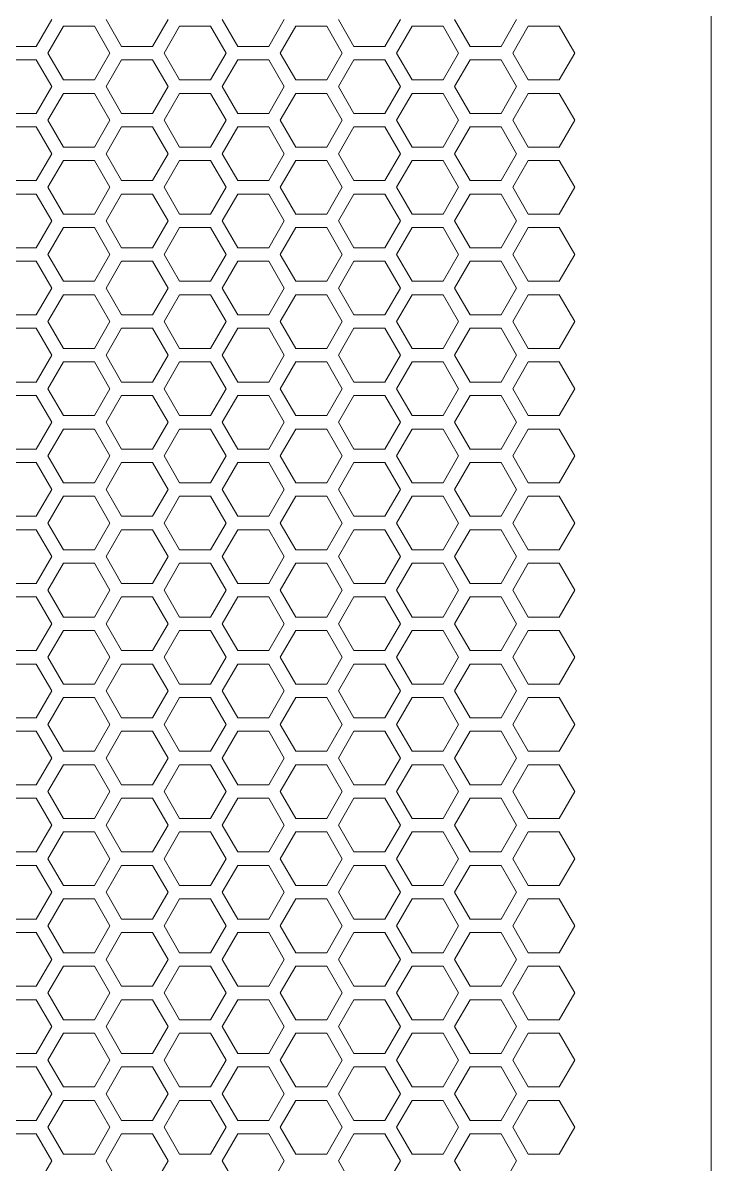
# Model space of a CAD drawing. Header units: millimetres. Extents: x 0 to 60, y -18 to 180.
# Drawn here: x 44.61 to 60, y 58.03 to 83.53 of the extents above; entities that cross this region are included whole.
import ezdxf

# ---------------------------------------------------------------- set-up
doc = ezdxf.new("R2010")
doc.units = ezdxf.units.MM
doc.layers.add('Visible (ANSI)', color=7, linetype='Continuous', lineweight=50)

msp = doc.modelspace()

# ---------------------------------------------------------------- linework, layer by layer
at = {"color": 0, "linetype": 'ByBlock', "lineweight": 5}
for p, q in [((60, 0), (60, 179.016)), ((60, 179), (60, 0)), ((60, 178.692), (60, 9.835)), ((60, 178.692), (60, 9.835)), ((60, 178.692), (60, 9.354)), ((60, 0), (60, 166.735))]:
    msp.add_line(p, q, dxfattribs=at)
at = {"lineweight": 5}
for p, q in [((60, 0), (60, 179)), ((60, 0), (60, 177.712)), ((60, 162), (60, 0))]:
    msp.add_line(p, q, dxfattribs=at)
at = {"color": 0, "lineweight": 5}
for p, q in [((44.912, 83.008), (45.258, 83.608)), ((45.518, 83.458), (45.171, 82.858)), ((46.211, 83.458), (45.518, 83.458)), ((46.557, 82.858), (46.211, 83.458)), ((46.47, 83.608), (46.817, 83.008)), ((47.51, 83.008), (47.856, 83.608)), ((48.116, 83.458), (47.769, 82.858)), ((48.809, 83.458), (48.116, 83.458)), ((49.155, 82.858), (48.809, 83.458)), ((49.068, 83.608), (49.415, 83.008)), ((50.108, 83.008), (50.454, 83.608)), ((50.714, 83.458), (50.367, 82.858)), ((51.407, 83.458), (50.714, 83.458)), ((51.753, 82.858), (51.407, 83.458)), ((51.666, 83.608), (52.013, 83.008)), ((52.706, 83.008), (53.052, 83.608)), ((53.312, 83.458), (52.965, 82.858)), ((54.005, 83.458), (53.312, 83.458)), ((54.351, 82.858), (54.005, 83.458)), ((54.264, 83.608), (54.611, 83.008)), ((55.304, 83.008), (55.65, 83.608)), ((55.91, 83.458), (55.563, 82.858)), ((56.603, 83.458), (55.91, 83.458)), ((56.949, 82.858), (56.603, 83.458)), ((44.219, 83.008), (44.912, 83.008)), ((46.817, 83.008), (47.51, 83.008)), ((49.415, 83.008), (50.108, 83.008)), ((52.013, 83.008), (52.706, 83.008)), ((54.611, 83.008), (55.304, 83.008)), ((44.912, 82.708), (44.219, 82.708)), ((45.258, 82.108), (44.912, 82.708)), ((45.171, 82.858), (45.518, 82.258)), ((46.211, 82.258), (46.557, 82.858)), ((46.817, 82.708), (46.47, 82.108)), ((47.51, 82.708), (46.817, 82.708)), ((47.856, 82.108), (47.51, 82.708)), ((47.769, 82.858), (48.116, 82.258)), ((48.809, 82.258), (49.155, 82.858)), ((49.415, 82.708), (49.068, 82.108)), ((50.108, 82.708), (49.415, 82.708)), ((50.454, 82.108), (50.108, 82.708)), ((50.367, 82.858), (50.714, 82.258)), ((51.407, 82.258), (51.753, 82.858)), ((52.013, 82.708), (51.666, 82.108)), ((52.706, 82.708), (52.013, 82.708)), ((53.052, 82.108), (52.706, 82.708)), ((52.965, 82.858), (53.312, 82.258)), ((54.005, 82.258), (54.351, 82.858)), ((54.611, 82.708), (54.264, 82.108)), ((55.304, 82.708), (54.611, 82.708)), ((55.65, 82.108), (55.304, 82.708)), ((55.563, 82.858), (55.91, 82.258)), ((56.603, 82.258), (56.949, 82.858)), ((45.518, 82.258), (46.211, 82.258)), ((48.116, 82.258), (48.809, 82.258)), ((50.714, 82.258), (51.407, 82.258)), ((53.312, 82.258), (54.005, 82.258)), ((55.91, 82.258), (56.603, 82.258)), ((44.912, 81.508), (45.258, 82.108)), ((45.518, 81.958), (45.171, 81.358)), ((46.211, 81.958), (45.518, 81.958)), ((46.557, 81.358), (46.211, 81.958)), ((46.47, 82.108), (46.817, 81.508)), ((47.51, 81.508), (47.856, 82.108)), ((48.116, 81.958), (47.769, 81.358)), ((48.809, 81.958), (48.116, 81.958)), ((49.155, 81.358), (48.809, 81.958)), ((49.068, 82.108), (49.415, 81.508)), ((50.108, 81.508), (50.454, 82.108)), ((50.714, 81.958), (50.367, 81.358)), ((51.407, 81.958), (50.714, 81.958)), ((51.753, 81.358), (51.407, 81.958)), ((51.666, 82.108), (52.013, 81.508)), ((52.706, 81.508), (53.052, 82.108)), ((53.312, 81.958), (52.965, 81.358)), ((54.005, 81.958), (53.312, 81.958)), ((54.351, 81.358), (54.005, 81.958)), ((54.264, 82.108), (54.611, 81.508)), ((55.304, 81.508), (55.65, 82.108)), ((55.91, 81.958), (55.563, 81.358)), ((56.603, 81.958), (55.91, 81.958)), ((56.949, 81.358), (56.603, 81.958)), ((44.219, 81.508), (44.912, 81.508)), ((45.171, 81.358), (45.518, 80.758)), ((46.211, 80.758), (46.557, 81.358)), ((46.817, 81.508), (47.51, 81.508)), ((47.769, 81.358), (48.116, 80.758)), ((48.809, 80.758), (49.155, 81.358)), ((49.415, 81.508), (50.108, 81.508)), ((50.367, 81.358), (50.714, 80.758)), ((51.407, 80.758), (51.753, 81.358)), ((52.013, 81.508), (52.706, 81.508)), ((52.965, 81.358), (53.312, 80.758)), ((54.005, 80.758), (54.351, 81.358)), ((54.611, 81.508), (55.304, 81.508)), ((55.563, 81.358), (55.91, 80.758)), ((56.603, 80.758), (56.949, 81.358)), ((44.912, 81.208), (44.219, 81.208)), ((45.258, 80.608), (44.912, 81.208)), ((46.817, 81.208), (46.47, 80.608)), ((47.51, 81.208), (46.817, 81.208)), ((47.856, 80.608), (47.51, 81.208)), ((49.415, 81.208), (49.068, 80.608)), ((50.108, 81.208), (49.415, 81.208)), ((50.454, 80.608), (50.108, 81.208)), ((52.013, 81.208), (51.666, 80.608)), ((52.706, 81.208), (52.013, 81.208)), ((53.052, 80.608), (52.706, 81.208)), ((54.611, 81.208), (54.264, 80.608)), ((55.304, 81.208), (54.611, 81.208)), ((55.65, 80.608), (55.304, 81.208)), ((44.912, 80.008), (45.258, 80.608)), ((45.518, 80.758), (46.211, 80.758)), ((46.47, 80.608), (46.817, 80.008)), ((47.51, 80.008), (47.856, 80.608)), ((48.116, 80.758), (48.809, 80.758)), ((49.068, 80.608), (49.415, 80.008)), ((50.108, 80.008), (50.454, 80.608)), ((50.714, 80.758), (51.407, 80.758)), ((51.666, 80.608), (52.013, 80.008)), ((52.706, 80.008), (53.052, 80.608)), ((53.312, 80.758), (54.005, 80.758)), ((54.264, 80.608), (54.611, 80.008)), ((55.304, 80.008), (55.65, 80.608)), ((55.91, 80.758), (56.603, 80.758)), ((45.518, 80.458), (45.171, 79.858)), ((46.211, 80.458), (45.518, 80.458)), ((46.557, 79.858), (46.211, 80.458)), ((48.116, 80.458), (47.769, 79.858)), ((48.809, 80.458), (48.116, 80.458)), ((49.155, 79.858), (48.809, 80.458)), ((50.714, 80.458), (50.367, 79.858)), ((51.407, 80.458), (50.714, 80.458)), ((51.753, 79.858), (51.407, 80.458)), ((53.312, 80.458), (52.965, 79.858)), ((54.005, 80.458), (53.312, 80.458)), ((54.351, 79.858), (54.005, 80.458)), ((55.91, 80.458), (55.563, 79.858)), ((56.603, 80.458), (55.91, 80.458)), ((56.949, 79.858), (56.603, 80.458)), ((44.219, 80.008), (44.912, 80.008)), ((45.171, 79.858), (45.518, 79.258)), ((46.211, 79.258), (46.557, 79.858)), ((46.817, 80.008), (47.51, 80.008)), ((47.769, 79.858), (48.116, 79.258)), ((48.809, 79.258), (49.155, 79.858)), ((49.415, 80.008), (50.108, 80.008)), ((50.367, 79.858), (50.714, 79.258)), ((51.407, 79.258), (51.753, 79.858)), ((52.013, 80.008), (52.706, 80.008)), ((52.965, 79.858), (53.312, 79.258)), ((54.005, 79.258), (54.351, 79.858)), ((54.611, 80.008), (55.304, 80.008)), ((55.563, 79.858), (55.91, 79.258)), ((56.603, 79.258), (56.949, 79.858)), ((44.912, 79.708), (44.219, 79.708)), ((45.258, 79.108), (44.912, 79.708)), ((46.817, 79.708), (46.47, 79.108)), ((47.51, 79.708), (46.817, 79.708)), ((47.856, 79.108), (47.51, 79.708)), ((49.415, 79.708), (49.068, 79.108)), ((50.108, 79.708), (49.415, 79.708)), ((50.454, 79.108), (50.108, 79.708)), ((52.013, 79.708), (51.666, 79.108)), ((52.706, 79.708), (52.013, 79.708)), ((53.052, 79.108), (52.706, 79.708)), ((54.611, 79.708), (54.264, 79.108)), ((55.304, 79.708), (54.611, 79.708)), ((55.65, 79.108), (55.304, 79.708)), ((44.912, 78.508), (45.258, 79.108)), ((45.518, 79.258), (46.211, 79.258)), ((46.47, 79.108), (46.817, 78.508)), ((47.51, 78.508), (47.856, 79.108)), ((48.116, 79.258), (48.809, 79.258)), ((49.068, 79.108), (49.415, 78.508)), ((50.108, 78.508), (50.454, 79.108)), ((50.714, 79.258), (51.407, 79.258)), ((51.666, 79.108), (52.013, 78.508)), ((52.706, 78.508), (53.052, 79.108)), ((53.312, 79.258), (54.005, 79.258)), ((54.264, 79.108), (54.611, 78.508)), ((55.304, 78.508), (55.65, 79.108)), ((55.91, 79.258), (56.603, 79.258)), ((45.518, 78.958), (45.171, 78.358)), ((46.211, 78.958), (45.518, 78.958)), ((46.557, 78.358), (46.211, 78.958)), ((48.116, 78.958), (47.769, 78.358)), ((48.809, 78.958), (48.116, 78.958)), ((49.155, 78.358), (48.809, 78.958)), ((50.714, 78.958), (50.367, 78.358)), ((51.407, 78.958), (50.714, 78.958)), ((51.753, 78.358), (51.407, 78.958)), ((53.312, 78.958), (52.965, 78.358)), ((54.005, 78.958), (53.312, 78.958)), ((54.351, 78.358), (54.005, 78.958)), ((55.91, 78.958), (55.563, 78.358)), ((56.603, 78.958), (55.91, 78.958)), ((56.949, 78.358), (56.603, 78.958)), ((44.219, 78.508), (44.912, 78.508)), ((45.171, 78.358), (45.518, 77.758)), ((46.211, 77.758), (46.557, 78.358)), ((46.817, 78.508), (47.51, 78.508)), ((47.769, 78.358), (48.116, 77.758)), ((48.809, 77.758), (49.155, 78.358)), ((49.415, 78.508), (50.108, 78.508)), ((50.367, 78.358), (50.714, 77.758)), ((51.407, 77.758), (51.753, 78.358)), ((52.013, 78.508), (52.706, 78.508)), ((52.965, 78.358), (53.312, 77.758)), ((54.005, 77.758), (54.351, 78.358)), ((54.611, 78.508), (55.304, 78.508)), ((55.563, 78.358), (55.91, 77.758)), ((56.603, 77.758), (56.949, 78.358)), ((44.912, 78.208), (44.219, 78.208)), ((45.258, 77.608), (44.912, 78.208)), ((46.817, 78.208), (46.47, 77.608)), ((47.51, 78.208), (46.817, 78.208)), ((47.856, 77.608), (47.51, 78.208)), ((49.415, 78.208), (49.068, 77.608)), ((50.108, 78.208), (49.415, 78.208)), ((50.454, 77.608), (50.108, 78.208)), ((52.013, 78.208), (51.666, 77.608)), ((52.706, 78.208), (52.013, 78.208)), ((53.052, 77.608), (52.706, 78.208)), ((54.611, 78.208), (54.264, 77.608)), ((55.304, 78.208), (54.611, 78.208)), ((55.65, 77.608), (55.304, 78.208)), ((44.912, 77.008), (45.258, 77.608)), ((45.518, 77.758), (46.211, 77.758)), ((46.47, 77.608), (46.817, 77.008)), ((47.51, 77.008), (47.856, 77.608)), ((48.116, 77.758), (48.809, 77.758)), ((49.068, 77.608), (49.415, 77.008)), ((50.108, 77.008), (50.454, 77.608)), ((50.714, 77.758), (51.407, 77.758)), ((51.666, 77.608), (52.013, 77.008)), ((52.706, 77.008), (53.052, 77.608)), ((53.312, 77.758), (54.005, 77.758)), ((54.264, 77.608), (54.611, 77.008)), ((55.304, 77.008), (55.65, 77.608)), ((55.91, 77.758), (56.603, 77.758)), ((45.518, 77.458), (45.171, 76.858)), ((46.211, 77.458), (45.518, 77.458)), ((46.557, 76.858), (46.211, 77.458)), ((48.116, 77.458), (47.769, 76.858)), ((48.809, 77.458), (48.116, 77.458)), ((49.155, 76.858), (48.809, 77.458)), ((50.714, 77.458), (50.367, 76.858)), ((51.407, 77.458), (50.714, 77.458)), ((51.753, 76.858), (51.407, 77.458)), ((53.312, 77.458), (52.965, 76.858)), ((54.005, 77.458), (53.312, 77.458)), ((54.351, 76.858), (54.005, 77.458)), ((55.91, 77.458), (55.563, 76.858)), ((56.603, 77.458), (55.91, 77.458)), ((56.949, 76.858), (56.603, 77.458)), ((44.219, 77.008), (44.912, 77.008)), ((45.171, 76.858), (45.518, 76.258)), ((46.211, 76.258), (46.557, 76.858)), ((46.817, 77.008), (47.51, 77.008)), ((47.769, 76.858), (48.116, 76.258)), ((48.809, 76.258), (49.155, 76.858)), ((49.415, 77.008), (50.108, 77.008)), ((50.367, 76.858), (50.714, 76.258)), ((51.407, 76.258), (51.753, 76.858)), ((52.013, 77.008), (52.706, 77.008)), ((52.965, 76.858), (53.312, 76.258)), ((54.005, 76.258), (54.351, 76.858)), ((54.611, 77.008), (55.304, 77.008)), ((55.563, 76.858), (55.91, 76.258)), ((56.603, 76.258), (56.949, 76.858)), ((44.912, 76.708), (44.219, 76.708)), ((45.258, 76.108), (44.912, 76.708)), ((46.817, 76.708), (46.47, 76.108)), ((47.51, 76.708), (46.817, 76.708)), ((47.856, 76.108), (47.51, 76.708)), ((49.415, 76.708), (49.068, 76.108)), ((50.108, 76.708), (49.415, 76.708)), ((50.454, 76.108), (50.108, 76.708)), ((52.013, 76.708), (51.666, 76.108)), ((52.706, 76.708), (52.013, 76.708)), ((53.052, 76.108), (52.706, 76.708)), ((54.611, 76.708), (54.264, 76.108)), ((55.304, 76.708), (54.611, 76.708)), ((55.65, 76.108), (55.304, 76.708)), ((45.518, 76.258), (46.211, 76.258)), ((48.116, 76.258), (48.809, 76.258)), ((50.714, 76.258), (51.407, 76.258)), ((53.312, 76.258), (54.005, 76.258)), ((55.91, 76.258), (56.603, 76.258)), ((44.912, 75.508), (45.258, 76.108)), ((46.47, 76.108), (46.817, 75.508)), ((47.51, 75.508), (47.856, 76.108)), ((49.068, 76.108), (49.415, 75.508)), ((50.108, 75.508), (50.454, 76.108)), ((51.666, 76.108), (52.013, 75.508)), ((52.706, 75.508), (53.052, 76.108)), ((54.264, 76.108), (54.611, 75.508)), ((55.304, 75.508), (55.65, 76.108)), ((45.518, 75.958), (45.171, 75.358)), ((46.211, 75.958), (45.518, 75.958)), ((46.557, 75.358), (46.211, 75.958)), ((48.116, 75.958), (47.769, 75.358)), ((48.809, 75.958), (48.116, 75.958)), ((49.155, 75.358), (48.809, 75.958)), ((50.714, 75.958), (50.367, 75.358)), ((51.407, 75.958), (50.714, 75.958)), ((51.753, 75.358), (51.407, 75.958)), ((53.312, 75.958), (52.965, 75.358)), ((54.005, 75.958), (53.312, 75.958)), ((54.351, 75.358), (54.005, 75.958)), ((55.91, 75.958), (55.563, 75.358)), ((56.603, 75.958), (55.91, 75.958)), ((56.949, 75.358), (56.603, 75.958)), ((44.219, 75.508), (44.912, 75.508)), ((46.817, 75.508), (47.51, 75.508)), ((49.415, 75.508), (50.108, 75.508)), ((52.013, 75.508), (52.706, 75.508)), ((54.611, 75.508), (55.304, 75.508)), ((45.171, 75.358), (45.518, 74.758)), ((46.211, 74.758), (46.557, 75.358)), ((47.769, 75.358), (48.116, 74.758)), ((48.809, 74.758), (49.155, 75.358)), ((50.367, 75.358), (50.714, 74.758)), ((51.407, 74.758), (51.753, 75.358)), ((52.965, 75.358), (53.312, 74.758)), ((54.005, 74.758), (54.351, 75.358)), ((55.563, 75.358), (55.91, 74.758)), ((56.603, 74.758), (56.949, 75.358)), ((44.912, 75.208), (44.219, 75.208)), ((45.258, 74.608), (44.912, 75.208)), ((46.817, 75.208), (46.47, 74.608)), ((47.51, 75.208), (46.817, 75.208)), ((47.856, 74.608), (47.51, 75.208)), ((49.415, 75.208), (49.068, 74.608)), ((50.108, 75.208), (49.415, 75.208)), ((50.454, 74.608), (50.108, 75.208)), ((52.013, 75.208), (51.666, 74.608)), ((52.706, 75.208), (52.013, 75.208)), ((53.052, 74.608), (52.706, 75.208)), ((54.611, 75.208), (54.264, 74.608)), ((55.304, 75.208), (54.611, 75.208)), ((55.65, 74.608), (55.304, 75.208)), ((45.518, 74.758), (46.211, 74.758)), ((48.116, 74.758), (48.809, 74.758)), ((50.714, 74.758), (51.407, 74.758)), ((53.312, 74.758), (54.005, 74.758)), ((55.91, 74.758), (56.603, 74.758)), ((44.912, 74.008), (45.258, 74.608)), ((46.47, 74.608), (46.817, 74.008)), ((47.51, 74.008), (47.856, 74.608)), ((49.068, 74.608), (49.415, 74.008)), ((50.108, 74.008), (50.454, 74.608)), ((51.666, 74.608), (52.013, 74.008)), ((52.706, 74.008), (53.052, 74.608)), ((54.264, 74.608), (54.611, 74.008)), ((55.304, 74.008), (55.65, 74.608)), ((45.518, 74.458), (45.171, 73.858)), ((46.211, 74.458), (45.518, 74.458)), ((46.557, 73.858), (46.211, 74.458)), ((48.116, 74.458), (47.769, 73.858)), ((48.809, 74.458), (48.116, 74.458)), ((49.155, 73.858), (48.809, 74.458)), ((50.714, 74.458), (50.367, 73.858)), ((51.407, 74.458), (50.714, 74.458)), ((51.753, 73.858), (51.407, 74.458)), ((53.312, 74.458), (52.965, 73.858)), ((54.005, 74.458), (53.312, 74.458)), ((54.351, 73.858), (54.005, 74.458)), ((55.91, 74.458), (55.563, 73.858)), ((56.603, 74.458), (55.91, 74.458)), ((56.949, 73.858), (56.603, 74.458)), ((44.219, 74.008), (44.912, 74.008)), ((46.817, 74.008), (47.51, 74.008)), ((49.415, 74.008), (50.108, 74.008)), ((52.013, 74.008), (52.706, 74.008)), ((54.611, 74.008), (55.304, 74.008)), ((44.912, 73.708), (44.219, 73.708)), ((45.258, 73.108), (44.912, 73.708)), ((45.171, 73.858), (45.518, 73.258)), ((46.211, 73.258), (46.557, 73.858)), ((46.817, 73.708), (46.47, 73.108)), ((47.51, 73.708), (46.817, 73.708)), ((47.856, 73.108), (47.51, 73.708)), ((47.769, 73.858), (48.116, 73.258)), ((48.809, 73.258), (49.155, 73.858)), ((49.415, 73.708), (49.068, 73.108)), ((50.108, 73.708), (49.415, 73.708)), ((50.454, 73.108), (50.108, 73.708)), ((50.367, 73.858), (50.714, 73.258)), ((51.407, 73.258), (51.753, 73.858)), ((52.013, 73.708), (51.666, 73.108)), ((52.706, 73.708), (52.013, 73.708)), ((53.052, 73.108), (52.706, 73.708)), ((52.965, 73.858), (53.312, 73.258)), ((54.005, 73.258), (54.351, 73.858)), ((54.611, 73.708), (54.264, 73.108)), ((55.304, 73.708), (54.611, 73.708)), ((55.65, 73.108), (55.304, 73.708)), ((55.563, 73.858), (55.91, 73.258)), ((56.603, 73.258), (56.949, 73.858)), ((45.518, 73.258), (46.211, 73.258)), ((48.116, 73.258), (48.809, 73.258)), ((50.714, 73.258), (51.407, 73.258)), ((53.312, 73.258), (54.005, 73.258)), ((55.91, 73.258), (56.603, 73.258)), ((44.912, 72.508), (45.258, 73.108)), ((45.518, 72.958), (45.171, 72.358)), ((46.211, 72.958), (45.518, 72.958)), ((46.557, 72.358), (46.211, 72.958)), ((46.47, 73.108), (46.817, 72.508)), ((47.51, 72.508), (47.856, 73.108)), ((48.116, 72.958), (47.769, 72.358)), ((48.809, 72.958), (48.116, 72.958)), ((49.155, 72.358), (48.809, 72.958)), ((49.068, 73.108), (49.415, 72.508)), ((50.108, 72.508), (50.454, 73.108)), ((50.714, 72.958), (50.367, 72.358)), ((51.407, 72.958), (50.714, 72.958)), ((51.753, 72.358), (51.407, 72.958)), ((51.666, 73.108), (52.013, 72.508)), ((52.706, 72.508), (53.052, 73.108)), ((53.312, 72.958), (52.965, 72.358)), ((54.005, 72.958), (53.312, 72.958)), ((54.351, 72.358), (54.005, 72.958)), ((54.264, 73.108), (54.611, 72.508)), ((55.304, 72.508), (55.65, 73.108)), ((55.91, 72.958), (55.563, 72.358)), ((56.603, 72.958), (55.91, 72.958)), ((56.949, 72.358), (56.603, 72.958)), ((44.219, 72.508), (44.912, 72.508)), ((46.817, 72.508), (47.51, 72.508)), ((49.415, 72.508), (50.108, 72.508)), ((52.013, 72.508), (52.706, 72.508)), ((54.611, 72.508), (55.304, 72.508)), ((44.912, 72.208), (44.219, 72.208)), ((45.258, 71.608), (44.912, 72.208)), ((45.171, 72.358), (45.518, 71.758)), ((46.211, 71.758), (46.557, 72.358)), ((46.817, 72.208), (46.47, 71.608)), ((47.51, 72.208), (46.817, 72.208)), ((47.856, 71.608), (47.51, 72.208)), ((47.769, 72.358), (48.116, 71.758)), ((48.809, 71.758), (49.155, 72.358)), ((49.415, 72.208), (49.068, 71.608)), ((50.108, 72.208), (49.415, 72.208)), ((50.454, 71.608), (50.108, 72.208)), ((50.367, 72.358), (50.714, 71.758)), ((51.407, 71.758), (51.753, 72.358)), ((52.013, 72.208), (51.666, 71.608)), ((52.706, 72.208), (52.013, 72.208)), ((53.052, 71.608), (52.706, 72.208)), ((52.965, 72.358), (53.312, 71.758)), ((54.005, 71.758), (54.351, 72.358)), ((54.611, 72.208), (54.264, 71.608)), ((55.304, 72.208), (54.611, 72.208)), ((55.65, 71.608), (55.304, 72.208)), ((55.563, 72.358), (55.91, 71.758)), ((56.603, 71.758), (56.949, 72.358)), ((45.518, 71.758), (46.211, 71.758)), ((48.116, 71.758), (48.809, 71.758)), ((50.714, 71.758), (51.407, 71.758)), ((53.312, 71.758), (54.005, 71.758)), ((55.91, 71.758), (56.603, 71.758)), ((44.912, 71.008), (45.258, 71.608)), ((45.518, 71.458), (45.171, 70.858)), ((46.211, 71.458), (45.518, 71.458)), ((46.557, 70.858), (46.211, 71.458)), ((46.47, 71.608), (46.817, 71.008)), ((47.51, 71.008), (47.856, 71.608)), ((48.116, 71.458), (47.769, 70.858)), ((48.809, 71.458), (48.116, 71.458)), ((49.155, 70.858), (48.809, 71.458)), ((49.068, 71.608), (49.415, 71.008)), ((50.108, 71.008), (50.454, 71.608)), ((50.714, 71.458), (50.367, 70.858)), ((51.407, 71.458), (50.714, 71.458)), ((51.753, 70.858), (51.407, 71.458)), ((51.666, 71.608), (52.013, 71.008)), ((52.706, 71.008), (53.052, 71.608)), ((53.312, 71.458), (52.965, 70.858)), ((54.005, 71.458), (53.312, 71.458)), ((54.351, 70.858), (54.005, 71.458)), ((54.264, 71.608), (54.611, 71.008)), ((55.304, 71.008), (55.65, 71.608)), ((55.91, 71.458), (55.563, 70.858)), ((56.603, 71.458), (55.91, 71.458)), ((56.949, 70.858), (56.603, 71.458)), ((44.219, 71.008), (44.912, 71.008)), ((46.817, 71.008), (47.51, 71.008)), ((49.415, 71.008), (50.108, 71.008)), ((52.013, 71.008), (52.706, 71.008)), ((54.611, 71.008), (55.304, 71.008)), ((44.912, 70.708), (44.219, 70.708)), ((45.258, 70.108), (44.912, 70.708)), ((45.171, 70.858), (45.518, 70.258)), ((46.211, 70.258), (46.557, 70.858)), ((46.817, 70.708), (46.47, 70.108)), ((47.51, 70.708), (46.817, 70.708)), ((47.856, 70.108), (47.51, 70.708)), ((47.769, 70.858), (48.116, 70.258)), ((48.809, 70.258), (49.155, 70.858)), ((49.415, 70.708), (49.068, 70.108)), ((50.108, 70.708), (49.415, 70.708)), ((50.454, 70.108), (50.108, 70.708)), ((50.367, 70.858), (50.714, 70.258)), ((51.407, 70.258), (51.753, 70.858)), ((52.013, 70.708), (51.666, 70.108)), ((52.706, 70.708), (52.013, 70.708)), ((53.052, 70.108), (52.706, 70.708)), ((52.965, 70.858), (53.312, 70.258)), ((54.005, 70.258), (54.351, 70.858)), ((54.611, 70.708), (54.264, 70.108)), ((55.304, 70.708), (54.611, 70.708)), ((55.65, 70.108), (55.304, 70.708)), ((55.563, 70.858), (55.91, 70.258)), ((56.603, 70.258), (56.949, 70.858)), ((45.518, 70.258), (46.211, 70.258)), ((48.116, 70.258), (48.809, 70.258)), ((50.714, 70.258), (51.407, 70.258)), ((53.312, 70.258), (54.005, 70.258)), ((55.91, 70.258), (56.603, 70.258)), ((44.912, 69.508), (45.258, 70.108)), ((45.518, 69.958), (45.171, 69.358)), ((46.211, 69.958), (45.518, 69.958)), ((46.557, 69.358), (46.211, 69.958)), ((46.47, 70.108), (46.817, 69.508)), ((47.51, 69.508), (47.856, 70.108)), ((48.116, 69.958), (47.769, 69.358)), ((48.809, 69.958), (48.116, 69.958)), ((49.155, 69.358), (48.809, 69.958)), ((49.068, 70.108), (49.415, 69.508)), ((50.108, 69.508), (50.454, 70.108)), ((50.714, 69.958), (50.367, 69.358)), ((51.407, 69.958), (50.714, 69.958)), ((51.753, 69.358), (51.407, 69.958)), ((51.666, 70.108), (52.013, 69.508)), ((52.706, 69.508), (53.052, 70.108)), ((53.312, 69.958), (52.965, 69.358)), ((54.005, 69.958), (53.312, 69.958)), ((54.351, 69.358), (54.005, 69.958)), ((54.264, 70.108), (54.611, 69.508)), ((55.304, 69.508), (55.65, 70.108)), ((55.91, 69.958), (55.563, 69.358)), ((56.603, 69.958), (55.91, 69.958)), ((56.949, 69.358), (56.603, 69.958)), ((44.219, 69.508), (44.912, 69.508)), ((46.817, 69.508), (47.51, 69.508)), ((49.415, 69.508), (50.108, 69.508)), ((52.013, 69.508), (52.706, 69.508)), ((54.611, 69.508), (55.304, 69.508)), ((44.912, 69.208), (44.219, 69.208)), ((45.258, 68.608), (44.912, 69.208)), ((45.171, 69.358), (45.518, 68.758)), ((46.211, 68.758), (46.557, 69.358)), ((46.817, 69.208), (46.47, 68.608)), ((47.51, 69.208), (46.817, 69.208)), ((47.856, 68.608), (47.51, 69.208)), ((47.769, 69.358), (48.116, 68.758)), ((48.809, 68.758), (49.155, 69.358)), ((49.415, 69.208), (49.068, 68.608)), ((50.108, 69.208), (49.415, 69.208)), ((50.454, 68.608), (50.108, 69.208)), ((50.367, 69.358), (50.714, 68.758)), ((51.407, 68.758), (51.753, 69.358)), ((52.013, 69.208), (51.666, 68.608)), ((52.706, 69.208), (52.013, 69.208)), ((53.052, 68.608), (52.706, 69.208)), ((52.965, 69.358), (53.312, 68.758)), ((54.005, 68.758), (54.351, 69.358)), ((54.611, 69.208), (54.264, 68.608)), ((55.304, 69.208), (54.611, 69.208)), ((55.65, 68.608), (55.304, 69.208)), ((55.563, 69.358), (55.91, 68.758)), ((56.603, 68.758), (56.949, 69.358)), ((44.912, 68.008), (45.258, 68.608)), ((45.518, 68.758), (46.211, 68.758)), ((46.47, 68.608), (46.817, 68.008)), ((47.51, 68.008), (47.856, 68.608)), ((48.116, 68.758), (48.809, 68.758)), ((49.068, 68.608), (49.415, 68.008)), ((50.108, 68.008), (50.454, 68.608)), ((50.714, 68.758), (51.407, 68.758)), ((51.666, 68.608), (52.013, 68.008)), ((52.706, 68.008), (53.052, 68.608)), ((53.312, 68.758), (54.005, 68.758)), ((54.264, 68.608), (54.611, 68.008)), ((55.304, 68.008), (55.65, 68.608)), ((55.91, 68.758), (56.603, 68.758)), ((45.518, 68.458), (45.171, 67.858)), ((46.211, 68.458), (45.518, 68.458)), ((46.557, 67.858), (46.211, 68.458)), ((48.116, 68.458), (47.769, 67.858)), ((48.809, 68.458), (48.116, 68.458)), ((49.155, 67.858), (48.809, 68.458)), ((50.714, 68.458), (50.367, 67.858)), ((51.407, 68.458), (50.714, 68.458)), ((51.753, 67.858), (51.407, 68.458)), ((53.312, 68.458), (52.965, 67.858)), ((54.005, 68.458), (53.312, 68.458)), ((54.351, 67.858), (54.005, 68.458)), ((55.91, 68.458), (55.563, 67.858)), ((56.603, 68.458), (55.91, 68.458)), ((56.949, 67.858), (56.603, 68.458)), ((44.219, 68.008), (44.912, 68.008)), ((45.171, 67.858), (45.518, 67.258)), ((46.211, 67.258), (46.557, 67.858)), ((46.817, 68.008), (47.51, 68.008)), ((47.769, 67.858), (48.116, 67.258)), ((48.809, 67.258), (49.155, 67.858)), ((49.415, 68.008), (50.108, 68.008)), ((50.367, 67.858), (50.714, 67.258)), ((51.407, 67.258), (51.753, 67.858)), ((52.013, 68.008), (52.706, 68.008)), ((52.965, 67.858), (53.312, 67.258)), ((54.005, 67.258), (54.351, 67.858)), ((54.611, 68.008), (55.304, 68.008)), ((55.563, 67.858), (55.91, 67.258)), ((56.603, 67.258), (56.949, 67.858)), ((44.912, 67.708), (44.219, 67.708)), ((45.258, 67.108), (44.912, 67.708)), ((46.817, 67.708), (46.47, 67.108)), ((47.51, 67.708), (46.817, 67.708)), ((47.856, 67.108), (47.51, 67.708)), ((49.415, 67.708), (49.068, 67.108)), ((50.108, 67.708), (49.415, 67.708)), ((50.454, 67.108), (50.108, 67.708)), ((52.013, 67.708), (51.666, 67.108)), ((52.706, 67.708), (52.013, 67.708)), ((53.052, 67.108), (52.706, 67.708)), ((54.611, 67.708), (54.264, 67.108)), ((55.304, 67.708), (54.611, 67.708)), ((55.65, 67.108), (55.304, 67.708)), ((44.912, 66.508), (45.258, 67.108)), ((45.518, 67.258), (46.211, 67.258)), ((46.47, 67.108), (46.817, 66.508)), ((47.51, 66.508), (47.856, 67.108)), ((48.116, 67.258), (48.809, 67.258)), ((49.068, 67.108), (49.415, 66.508)), ((50.108, 66.508), (50.454, 67.108)), ((50.714, 67.258), (51.407, 67.258)), ((51.666, 67.108), (52.013, 66.508)), ((52.706, 66.508), (53.052, 67.108)), ((53.312, 67.258), (54.005, 67.258)), ((54.264, 67.108), (54.611, 66.508)), ((55.304, 66.508), (55.65, 67.108)), ((55.91, 67.258), (56.603, 67.258)), ((45.518, 66.958), (45.171, 66.358)), ((46.211, 66.958), (45.518, 66.958)), ((46.557, 66.358), (46.211, 66.958)), ((48.116, 66.958), (47.769, 66.358)), ((48.809, 66.958), (48.116, 66.958)), ((49.155, 66.358), (48.809, 66.958)), ((50.714, 66.958), (50.367, 66.358)), ((51.407, 66.958), (50.714, 66.958)), ((51.753, 66.358), (51.407, 66.958)), ((53.312, 66.958), (52.965, 66.358)), ((54.005, 66.958), (53.312, 66.958)), ((54.351, 66.358), (54.005, 66.958)), ((55.91, 66.958), (55.563, 66.358)), ((56.603, 66.958), (55.91, 66.958)), ((56.949, 66.358), (56.603, 66.958)), ((44.219, 66.508), (44.912, 66.508)), ((45.171, 66.358), (45.518, 65.758)), ((46.211, 65.758), (46.557, 66.358)), ((46.817, 66.508), (47.51, 66.508)), ((47.769, 66.358), (48.116, 65.758)), ((48.809, 65.758), (49.155, 66.358)), ((49.415, 66.508), (50.108, 66.508)), ((50.367, 66.358), (50.714, 65.758)), ((51.407, 65.758), (51.753, 66.358)), ((52.013, 66.508), (52.706, 66.508)), ((52.965, 66.358), (53.312, 65.758)), ((54.005, 65.758), (54.351, 66.358)), ((54.611, 66.508), (55.304, 66.508)), ((55.563, 66.358), (55.91, 65.758)), ((56.603, 65.758), (56.949, 66.358)), ((44.912, 66.208), (44.219, 66.208)), ((45.258, 65.608), (44.912, 66.208)), ((46.817, 66.208), (46.47, 65.608)), ((47.51, 66.208), (46.817, 66.208)), ((47.856, 65.608), (47.51, 66.208)), ((49.415, 66.208), (49.068, 65.608)), ((50.108, 66.208), (49.415, 66.208)), ((50.454, 65.608), (50.108, 66.208)), ((52.013, 66.208), (51.666, 65.608)), ((52.706, 66.208), (52.013, 66.208)), ((53.052, 65.608), (52.706, 66.208)), ((54.611, 66.208), (54.264, 65.608)), ((55.304, 66.208), (54.611, 66.208)), ((55.65, 65.608), (55.304, 66.208)), ((44.912, 65.008), (45.258, 65.608)), ((45.518, 65.758), (46.211, 65.758)), ((46.47, 65.608), (46.817, 65.008)), ((47.51, 65.008), (47.856, 65.608)), ((48.116, 65.758), (48.809, 65.758)), ((49.068, 65.608), (49.415, 65.008)), ((50.108, 65.008), (50.454, 65.608)), ((50.714, 65.758), (51.407, 65.758)), ((51.666, 65.608), (52.013, 65.008)), ((52.706, 65.008), (53.052, 65.608)), ((53.312, 65.758), (54.005, 65.758)), ((54.264, 65.608), (54.611, 65.008)), ((55.304, 65.008), (55.65, 65.608)), ((55.91, 65.758), (56.603, 65.758)), ((45.518, 65.458), (45.171, 64.858)), ((46.211, 65.458), (45.518, 65.458)), ((46.557, 64.858), (46.211, 65.458)), ((48.116, 65.458), (47.769, 64.858)), ((48.809, 65.458), (48.116, 65.458)), ((49.155, 64.858), (48.809, 65.458)), ((50.714, 65.458), (50.367, 64.858)), ((51.407, 65.458), (50.714, 65.458)), ((51.753, 64.858), (51.407, 65.458)), ((53.312, 65.458), (52.965, 64.858)), ((54.005, 65.458), (53.312, 65.458)), ((54.351, 64.858), (54.005, 65.458)), ((55.91, 65.458), (55.563, 64.858)), ((56.603, 65.458), (55.91, 65.458)), ((56.949, 64.858), (56.603, 65.458)), ((44.219, 65.008), (44.912, 65.008)), ((45.171, 64.858), (45.518, 64.258)), ((46.211, 64.258), (46.557, 64.858)), ((46.817, 65.008), (47.51, 65.008)), ((47.769, 64.858), (48.116, 64.258)), ((48.809, 64.258), (49.155, 64.858)), ((49.415, 65.008), (50.108, 65.008)), ((50.367, 64.858), (50.714, 64.258)), ((51.407, 64.258), (51.753, 64.858)), ((52.013, 65.008), (52.706, 65.008)), ((52.965, 64.858), (53.312, 64.258)), ((54.005, 64.258), (54.351, 64.858)), ((54.611, 65.008), (55.304, 65.008)), ((55.563, 64.858), (55.91, 64.258)), ((56.603, 64.258), (56.949, 64.858)), ((44.912, 64.708), (44.219, 64.708)), ((45.258, 64.108), (44.912, 64.708)), ((46.817, 64.708), (46.47, 64.108)), ((47.51, 64.708), (46.817, 64.708)), ((47.856, 64.108), (47.51, 64.708)), ((49.415, 64.708), (49.068, 64.108)), ((50.108, 64.708), (49.415, 64.708)), ((50.454, 64.108), (50.108, 64.708)), ((52.013, 64.708), (51.666, 64.108)), ((52.706, 64.708), (52.013, 64.708)), ((53.052, 64.108), (52.706, 64.708)), ((54.611, 64.708), (54.264, 64.108)), ((55.304, 64.708), (54.611, 64.708)), ((55.65, 64.108), (55.304, 64.708)), ((44.912, 63.508), (45.258, 64.108)), ((45.518, 64.258), (46.211, 64.258)), ((46.47, 64.108), (46.817, 63.508)), ((47.51, 63.508), (47.856, 64.108)), ((48.116, 64.258), (48.809, 64.258)), ((49.068, 64.108), (49.415, 63.508)), ((50.108, 63.508), (50.454, 64.108)), ((50.714, 64.258), (51.407, 64.258)), ((51.666, 64.108), (52.013, 63.508)), ((52.706, 63.508), (53.052, 64.108)), ((53.312, 64.258), (54.005, 64.258)), ((54.264, 64.108), (54.611, 63.508)), ((55.304, 63.508), (55.65, 64.108)), ((55.91, 64.258), (56.603, 64.258)), ((45.518, 63.958), (45.171, 63.358)), ((46.211, 63.958), (45.518, 63.958)), ((46.557, 63.358), (46.211, 63.958)), ((48.116, 63.958), (47.769, 63.358)), ((48.809, 63.958), (48.116, 63.958)), ((49.155, 63.358), (48.809, 63.958)), ((50.714, 63.958), (50.367, 63.358)), ((51.407, 63.958), (50.714, 63.958)), ((51.753, 63.358), (51.407, 63.958)), ((53.312, 63.958), (52.965, 63.358)), ((54.005, 63.958), (53.312, 63.958)), ((54.351, 63.358), (54.005, 63.958)), ((55.91, 63.958), (55.563, 63.358)), ((56.603, 63.958), (55.91, 63.958)), ((56.949, 63.358), (56.603, 63.958)), ((44.219, 63.508), (44.912, 63.508)), ((46.817, 63.508), (47.51, 63.508)), ((49.415, 63.508), (50.108, 63.508)), ((52.013, 63.508), (52.706, 63.508)), ((54.611, 63.508), (55.304, 63.508)), ((45.171, 63.358), (45.518, 62.758)), ((46.211, 62.758), (46.557, 63.358)), ((47.769, 63.358), (48.116, 62.758)), ((48.809, 62.758), (49.155, 63.358)), ((50.367, 63.358), (50.714, 62.758)), ((51.407, 62.758), (51.753, 63.358)), ((52.965, 63.358), (53.312, 62.758)), ((54.005, 62.758), (54.351, 63.358)), ((55.563, 63.358), (55.91, 62.758)), ((56.603, 62.758), (56.949, 63.358)), ((44.912, 63.208), (44.219, 63.208)), ((45.258, 62.608), (44.912, 63.208)), ((46.817, 63.208), (46.47, 62.608)), ((47.51, 63.208), (46.817, 63.208)), ((47.856, 62.608), (47.51, 63.208)), ((49.415, 63.208), (49.068, 62.608)), ((50.108, 63.208), (49.415, 63.208)), ((50.454, 62.608), (50.108, 63.208)), ((52.013, 63.208), (51.666, 62.608)), ((52.706, 63.208), (52.013, 63.208)), ((53.052, 62.608), (52.706, 63.208)), ((54.611, 63.208), (54.264, 62.608)), ((55.304, 63.208), (54.611, 63.208)), ((55.65, 62.608), (55.304, 63.208)), ((45.518, 62.758), (46.211, 62.758)), ((48.116, 62.758), (48.809, 62.758)), ((50.714, 62.758), (51.407, 62.758)), ((53.312, 62.758), (54.005, 62.758)), ((55.91, 62.758), (56.603, 62.758)), ((44.912, 62.008), (45.258, 62.608)), ((46.47, 62.608), (46.817, 62.008)), ((47.51, 62.008), (47.856, 62.608)), ((49.068, 62.608), (49.415, 62.008)), ((50.108, 62.008), (50.454, 62.608)), ((51.666, 62.608), (52.013, 62.008)), ((52.706, 62.008), (53.052, 62.608)), ((54.264, 62.608), (54.611, 62.008)), ((55.304, 62.008), (55.65, 62.608)), ((45.518, 62.458), (45.171, 61.858)), ((46.211, 62.458), (45.518, 62.458)), ((46.557, 61.858), (46.211, 62.458)), ((48.116, 62.458), (47.769, 61.858)), ((48.809, 62.458), (48.116, 62.458)), ((49.155, 61.858), (48.809, 62.458)), ((50.714, 62.458), (50.367, 61.858)), ((51.407, 62.458), (50.714, 62.458)), ((51.753, 61.858), (51.407, 62.458)), ((53.312, 62.458), (52.965, 61.858)), ((54.005, 62.458), (53.312, 62.458)), ((54.351, 61.858), (54.005, 62.458)), ((55.91, 62.458), (55.563, 61.858)), ((56.603, 62.458), (55.91, 62.458)), ((56.949, 61.858), (56.603, 62.458)), ((44.219, 62.008), (44.912, 62.008)), ((46.817, 62.008), (47.51, 62.008)), ((49.415, 62.008), (50.108, 62.008)), ((52.013, 62.008), (52.706, 62.008)), ((54.611, 62.008), (55.304, 62.008)), ((45.171, 61.858), (45.518, 61.258)), ((46.211, 61.258), (46.557, 61.858)), ((47.769, 61.858), (48.116, 61.258)), ((48.809, 61.258), (49.155, 61.858)), ((50.367, 61.858), (50.714, 61.258)), ((51.407, 61.258), (51.753, 61.858)), ((52.965, 61.858), (53.312, 61.258)), ((54.005, 61.258), (54.351, 61.858)), ((55.563, 61.858), (55.91, 61.258)), ((56.603, 61.258), (56.949, 61.858)), ((44.912, 61.708), (44.219, 61.708)), ((45.258, 61.108), (44.912, 61.708)), ((46.817, 61.708), (46.47, 61.108)), ((47.51, 61.708), (46.817, 61.708)), ((47.856, 61.108), (47.51, 61.708)), ((49.415, 61.708), (49.068, 61.108)), ((50.108, 61.708), (49.415, 61.708)), ((50.454, 61.108), (50.108, 61.708)), ((52.013, 61.708), (51.666, 61.108)), ((52.706, 61.708), (52.013, 61.708)), ((53.052, 61.108), (52.706, 61.708)), ((54.611, 61.708), (54.264, 61.108)), ((55.304, 61.708), (54.611, 61.708)), ((55.65, 61.108), (55.304, 61.708)), ((45.518, 61.258), (46.211, 61.258)), ((48.116, 61.258), (48.809, 61.258)), ((50.714, 61.258), (51.407, 61.258)), ((53.312, 61.258), (54.005, 61.258)), ((55.91, 61.258), (56.603, 61.258)), ((44.912, 60.508), (45.258, 61.108)), ((45.518, 60.958), (45.171, 60.358)), ((46.211, 60.958), (45.518, 60.958)), ((46.557, 60.358), (46.211, 60.958)), ((46.47, 61.108), (46.817, 60.508)), ((47.51, 60.508), (47.856, 61.108)), ((48.116, 60.958), (47.769, 60.358)), ((48.809, 60.958), (48.116, 60.958)), ((49.155, 60.358), (48.809, 60.958)), ((49.068, 61.108), (49.415, 60.508)), ((50.108, 60.508), (50.454, 61.108)), ((50.714, 60.958), (50.367, 60.358)), ((51.407, 60.958), (50.714, 60.958)), ((51.753, 60.358), (51.407, 60.958)), ((51.666, 61.108), (52.013, 60.508)), ((52.706, 60.508), (53.052, 61.108)), ((53.312, 60.958), (52.965, 60.358)), ((54.005, 60.958), (53.312, 60.958)), ((54.351, 60.358), (54.005, 60.958)), ((54.264, 61.108), (54.611, 60.508)), ((55.304, 60.508), (55.65, 61.108)), ((55.91, 60.958), (55.563, 60.358)), ((56.603, 60.958), (55.91, 60.958)), ((56.949, 60.358), (56.603, 60.958)), ((44.219, 60.508), (44.912, 60.508)), ((46.817, 60.508), (47.51, 60.508)), ((49.415, 60.508), (50.108, 60.508)), ((52.013, 60.508), (52.706, 60.508)), ((54.611, 60.508), (55.304, 60.508)), ((44.912, 60.208), (44.219, 60.208)), ((45.258, 59.608), (44.912, 60.208)), ((45.171, 60.358), (45.518, 59.758)), ((46.211, 59.758), (46.557, 60.358)), ((46.817, 60.208), (46.47, 59.608)), ((47.51, 60.208), (46.817, 60.208)), ((47.856, 59.608), (47.51, 60.208)), ((47.769, 60.358), (48.116, 59.758)), ((48.809, 59.758), (49.155, 60.358)), ((49.415, 60.208), (49.068, 59.608)), ((50.108, 60.208), (49.415, 60.208)), ((50.454, 59.608), (50.108, 60.208)), ((50.367, 60.358), (50.714, 59.758)), ((51.407, 59.758), (51.753, 60.358)), ((52.013, 60.208), (51.666, 59.608)), ((52.706, 60.208), (52.013, 60.208)), ((53.052, 59.608), (52.706, 60.208)), ((52.965, 60.358), (53.312, 59.758)), ((54.005, 59.758), (54.351, 60.358)), ((54.611, 60.208), (54.264, 59.608)), ((55.304, 60.208), (54.611, 60.208)), ((55.65, 59.608), (55.304, 60.208)), ((55.563, 60.358), (55.91, 59.758)), ((56.603, 59.758), (56.949, 60.358)), ((45.518, 59.758), (46.211, 59.758)), ((48.116, 59.758), (48.809, 59.758)), ((50.714, 59.758), (51.407, 59.758)), ((53.312, 59.758), (54.005, 59.758)), ((55.91, 59.758), (56.603, 59.758)), ((44.912, 59.008), (45.258, 59.608)), ((45.518, 59.458), (45.171, 58.858)), ((46.211, 59.458), (45.518, 59.458)), ((46.557, 58.858), (46.211, 59.458)), ((46.47, 59.608), (46.817, 59.008)), ((47.51, 59.008), (47.856, 59.608)), ((48.116, 59.458), (47.769, 58.858)), ((48.809, 59.458), (48.116, 59.458)), ((49.155, 58.858), (48.809, 59.458)), ((49.068, 59.608), (49.415, 59.008)), ((50.108, 59.008), (50.454, 59.608)), ((50.714, 59.458), (50.367, 58.858)), ((51.407, 59.458), (50.714, 59.458)), ((51.753, 58.858), (51.407, 59.458)), ((51.666, 59.608), (52.013, 59.008)), ((52.706, 59.008), (53.052, 59.608)), ((53.312, 59.458), (52.965, 58.858)), ((54.005, 59.458), (53.312, 59.458)), ((54.351, 58.858), (54.005, 59.458)), ((54.264, 59.608), (54.611, 59.008)), ((55.304, 59.008), (55.65, 59.608)), ((55.91, 59.458), (55.563, 58.858)), ((56.603, 59.458), (55.91, 59.458)), ((56.949, 58.858), (56.603, 59.458)), ((44.219, 59.008), (44.912, 59.008)), ((46.817, 59.008), (47.51, 59.008)), ((49.415, 59.008), (50.108, 59.008)), ((52.013, 59.008), (52.706, 59.008)), ((54.611, 59.008), (55.304, 59.008)), ((44.912, 58.708), (44.219, 58.708)), ((45.258, 58.108), (44.912, 58.708)), ((45.171, 58.858), (45.518, 58.258)), ((46.211, 58.258), (46.557, 58.858)), ((46.817, 58.708), (46.47, 58.108)), ((47.51, 58.708), (46.817, 58.708)), ((47.856, 58.108), (47.51, 58.708)), ((47.769, 58.858), (48.116, 58.258)), ((48.809, 58.258), (49.155, 58.858)), ((49.415, 58.708), (49.068, 58.108)), ((50.108, 58.708), (49.415, 58.708)), ((50.454, 58.108), (50.108, 58.708)), ((50.367, 58.858), (50.714, 58.258)), ((51.407, 58.258), (51.753, 58.858)), ((52.013, 58.708), (51.666, 58.108)), ((52.706, 58.708), (52.013, 58.708)), ((53.052, 58.108), (52.706, 58.708)), ((52.965, 58.858), (53.312, 58.258)), ((54.005, 58.258), (54.351, 58.858)), ((54.611, 58.708), (54.264, 58.108)), ((55.304, 58.708), (54.611, 58.708)), ((55.65, 58.108), (55.304, 58.708)), ((55.563, 58.858), (55.91, 58.258)), ((56.603, 58.258), (56.949, 58.858)), ((45.518, 58.258), (46.211, 58.258)), ((48.116, 58.258), (48.809, 58.258)), ((50.714, 58.258), (51.407, 58.258)), ((53.312, 58.258), (54.005, 58.258)), ((55.91, 58.258), (56.603, 58.258)), ((44.912, 57.508), (45.258, 58.108)), ((46.47, 58.108), (46.817, 57.508)), ((47.51, 57.508), (47.856, 58.108)), ((49.068, 58.108), (49.415, 57.508)), ((50.108, 57.508), (50.454, 58.108)), ((51.666, 58.108), (52.013, 57.508)), ((52.706, 57.508), (53.052, 58.108)), ((54.264, 58.108), (54.611, 57.508)), ((55.304, 57.508), (55.65, 58.108))]:
    msp.add_line(p, q, dxfattribs=at)
at = {"layer": 'Visible (ANSI)', "lineweight": 5}
msp.add_line((60, 0.267), (60, 179), dxfattribs=at)

doc.saveas('drawing.dxf')
